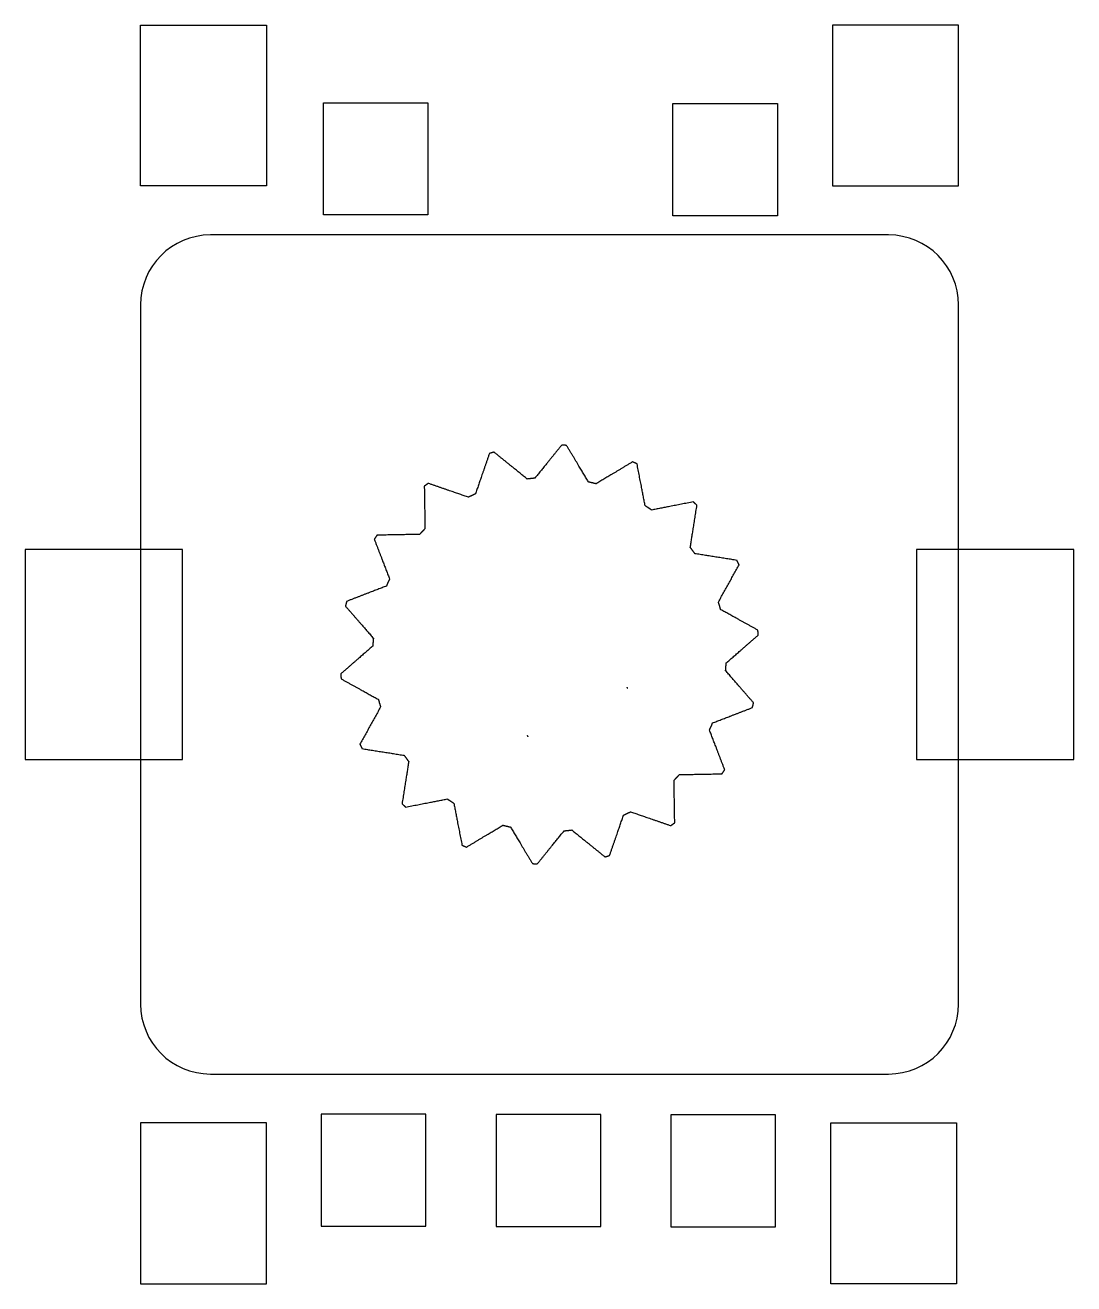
# Model space of a CAD drawing. Header units: millimetres. Extents: x 396.5 to 411.5, y -12.8 to 5.2.
import ezdxf

# ---------------------------------------------------------------- set-up
doc = ezdxf.new("R2010")
doc.units = ezdxf.units.MM
doc.linetypes.add('Hidden', pattern=[4, 2, -2])
for name, color, linetype, true_color in [('Layer 05', 232, 'Continuous', 0xd00063), ('Make2D$Hidden$Curves', 252, 'Hidden', 0x8c8c8c), ('outline', 20, 'Continuous', 0xfc3d46)]:
    doc.layers.add(name, color=color, linetype=linetype, true_color=true_color)

msp = doc.modelspace()

# ---------------------------------------------------------------- linework, layer by layer
at = {"layer": 'Layer 05'}
for points in [[(398.183, 5.178), (399.983, 5.178), (399.983, 2.878), (398.183, 2.878)], [(409.883, 5.178), (408.083, 5.178), (408.083, 2.878), (409.883, 2.878)], [(400.798, 4.066), (402.294, 4.066), (402.294, 2.463), (400.798, 2.463)], [(405.798, 4.056), (407.294, 4.056), (407.294, 2.453), (405.798, 2.453)], [(396.533, -5.322), (398.783, -5.322), (398.783, -2.322), (396.533, -2.322)], [(409.283, -5.322), (411.533, -5.322), (411.533, -2.322), (409.283, -2.322)], [(400.768, -11.998), (402.264, -11.998), (402.264, -10.395), (400.768, -10.395)], [(403.269, -12.004), (404.766, -12.004), (404.766, -10.401), (403.269, -10.401)], [(405.767, -12.008), (407.264, -12.008), (407.264, -10.405), (405.767, -10.405)], [(398.183, -12.822), (399.983, -12.822), (399.983, -10.522), (398.183, -10.522)], [(409.856, -12.822), (408.056, -12.822), (408.056, -10.522), (409.856, -10.522)]]:
    msp.add_lwpolyline(points, close=True, dxfattribs=at)
at = {"layer": 'Layer 05', "color": 9, "lineweight": -3, "true_color": 0xc0c0c0}
for points, weights in [([(404.207, -0.828, 0.4), (403.999, -1.084, 0.4), (403.824, -1.301, 0.4)], [1, 1.00658944518, 1.00091802631]), ([(404.277, -0.832, 0.4), (404.242, -0.83, 0.4), (404.207, -0.828, 0.4)], [1, 0.999931942129, 1]), ([(404.591, -1.355, 0.4), (404.448, -1.116, 0.4), (404.277, -0.832, 0.4)], [1.00091802631, 1.00658944518, 1]), ([(403.173, -0.948, 0.4), (403.065, -1.261, 0.4), (402.974, -1.525, 0.4)], [1, 1.00658944518, 1.00091802631]), ([(403.24, -0.929, 0.4), (403.206, -0.938, 0.4), (403.173, -0.948, 0.4)], [1, 0.999931942129, 1]), ([(403.713, -1.313, 0.4), (403.497, -1.137, 0.4), (403.24, -0.929, 0.4)], [1.00091802631, 1.00658944518, 1]), ([(405.221, -1.068, 0.4), (404.938, -1.238, 0.4), (404.699, -1.382, 0.4)], [1, 1.00658944518, 1.00091802631]), ([(405.285, -1.096, 0.4), (405.253, -1.082, 0.4), (405.221, -1.068, 0.4)], [1, 0.999931942129, 1]), ([(405.401, -1.695, 0.4), (405.348, -1.421, 0.4), (405.285, -1.096, 0.4)], [1.00091802631, 1.00658944518, 1]), ([(402.298, -1.375, 0.4), (402.27, -1.395, 0.4), (402.242, -1.416, 0.4)], [1, 0.999931942129, 1]), ([(402.242, -1.416, 0.4), (402.247, -1.747, 0.4), (402.252, -2.025, 0.4)], [1, 1.00658944518, 1.00091802631]), ([(402.874, -1.573, 0.4), (402.611, -1.483, 0.4), (402.298, -1.375, 0.4)], [1.00091802631, 1.00658944518, 1]), ([(403.824, -1.301, 0.4), (403.769, -1.306, 0.4), (403.713, -1.313, 0.4)], [1, 0.999759087727, 1]), ([(404.699, -1.382, 0.4), (404.645, -1.367, 0.4), (404.591, -1.355, 0.4)], [1, 0.999759087727, 1]), ([(402.974, -1.525, 0.4), (402.924, -1.548, 0.4), (402.874, -1.573, 0.4)], [1, 0.999759087727, 1]), ([(405.493, -1.757, 0.4), (405.448, -1.725, 0.4), (405.401, -1.695, 0.4)], [1, 0.999759087727, 1]), ([(406.092, -1.64, 0.4), (405.767, -1.703, 0.4), (405.493, -1.757, 0.4)], [1, 1.00658944518, 1.00091802631]), ([(406.048, -2.284, 0.4), (406.091, -2.011, 0.4), (406.142, -1.689, 0.4)], [1.00106606482, 1.00650219576, 1]), ([(406.142, -1.689, 0.4), (406.117, -1.664, 0.4), (406.092, -1.64, 0.4)], [1, 0.999931942129, 1]), ([(401.566, -2.116, 0.4), (401.546, -2.145, 0.4), (401.527, -2.174, 0.4)], [1, 0.999931942129, 1]), ([(402.175, -2.105, 0.4), (401.896, -2.11, 0.4), (401.566, -2.116, 0.4)], [1.00091802631, 1.00658944518, 1]), ([(402.252, -2.025, 0.4), (402.213, -2.064, 0.4), (402.175, -2.105, 0.4)], [1, 0.999759087727, 1]), ([(401.527, -2.174, 0.4), (401.645, -2.483, 0.4), (401.745, -2.743, 0.4)], [1, 1.00658944518, 1.00091802631]), ([(406.112, -2.381, 0.4), (406.08, -2.335, 0.4), (406.047, -2.291, 0.4)], [1, 0.999759087727, 1]), ([(406.745, -2.539, 0.4), (406.73, -2.507, 0.4), (406.714, -2.476, 0.4)], [1, 0.999931942129, 1]), ([(401.7, -2.844, 0.4), (401.439, -2.944, 0.4), (401.131, -3.063, 0.4)], [1.00091802631, 1.00658944518, 1]), ([(401.745, -2.743, 0.4), (401.721, -2.793, 0.4), (401.7, -2.844, 0.4)], [1, 0.999759087727, 1]), ([(401.131, -3.063, 0.4), (401.122, -3.096, 0.4), (401.114, -3.131, 0.4)], [1, 0.999931942129, 1]), ([(401.114, -3.131, 0.4), (401.331, -3.38, 0.4), (401.514, -3.59, 0.4)], [1, 1.00658944518, 1.00091802631]), ([(406.48, -3.179, 0.4), (406.466, -3.125, 0.4), (406.449, -3.072, 0.4)], [1, 0.999759087727, 1]), ([(407.013, -3.474, 0.4), (406.727, -3.316, 0.4), (406.486, -3.182, 0.4)], [1, 1.00650219576, 1.00106606482]), ([(401.514, -3.59, 0.4), (401.508, -3.646, 0.4), (401.506, -3.701, 0.4)], [1, 0.999759087727, 1]), ([(406.56, -3.944, 0.4), (406.77, -3.761, 0.4), (407.02, -3.544, 0.4)], [1.00091802631, 1.00658944518, 1]), ([(407.02, -3.544, 0.4), (407.017, -3.509, 0.4), (407.013, -3.474, 0.4)], [1, 0.999931942129, 1]), ([(401.506, -3.701, 0.4), (401.295, -3.884, 0.4), (401.046, -4.101, 0.4)], [1.00091802631, 1.00658944518, 1]), ([(406.552, -4.054, 0.4), (406.557, -3.999, 0.4), (406.56, -3.944, 0.4)], [1, 0.999759087727, 1]), ([(401.046, -4.101, 0.4), (401.049, -4.136, 0.4), (401.053, -4.171, 0.4)], [1, 0.999931942129, 1]), ([(406.952, -4.514, 0.4), (406.735, -4.265, 0.4), (406.552, -4.054, 0.4)], [1, 1.00658944518, 1.00091802631]), ([(401.053, -4.171, 0.4), (401.339, -4.329, 0.4), (401.58, -4.463, 0.4)], [1, 1.00650219576, 1.00106606482]), ([(401.586, -4.466, 0.4), (401.6, -4.52, 0.4), (401.617, -4.573, 0.4)], [1, 0.999759087727, 1]), ([(406.366, -4.801, 0.4), (406.626, -4.701, 0.4), (406.935, -4.582, 0.4)], [1.00091802631, 1.00658944518, 1]), ([(406.935, -4.582, 0.4), (406.944, -4.548, 0.4), (406.952, -4.514, 0.4)], [1, 0.999931942129, 1]), ([(406.321, -4.902, 0.4), (406.345, -4.852, 0.4), (406.366, -4.801, 0.4)], [1, 0.999759087727, 1]), ([(406.539, -5.471, 0.4), (406.421, -5.162, 0.4), (406.321, -4.902, 0.4)], [1, 1.00658944518, 1.00091802631]), ([(401.321, -5.106, 0.4), (401.336, -5.138, 0.4), (401.352, -5.169, 0.4)], [1, 0.999931942129, 1]), ([(402.018, -5.361, 0.4), (401.975, -5.634, 0.4), (401.924, -5.956, 0.4)], [1.00106606482, 1.00650219576, 1]), ([(401.954, -5.264, 0.4), (401.986, -5.31, 0.4), (402.019, -5.354, 0.4)], [1, 0.999759087727, 1]), ([(405.814, -5.62, 0.4), (405.853, -5.581, 0.4), (405.891, -5.54, 0.4)], [1, 0.999759087727, 1]), ([(405.891, -5.54, 0.4), (406.17, -5.535, 0.4), (406.5, -5.529, 0.4)], [1.00091802631, 1.00658944518, 1]), ([(406.5, -5.529, 0.4), (406.52, -5.5, 0.4), (406.539, -5.471, 0.4)], [1, 0.999931942129, 1]), ([(405.824, -6.229, 0.4), (405.819, -5.898, 0.4), (405.814, -5.62, 0.4)], [1, 1.00658944518, 1.00091802631]), ([(401.974, -6.005, 0.4), (402.299, -5.941, 0.4), (402.572, -5.888, 0.4)], [1, 1.00658944518, 1.00091802631]), ([(402.572, -5.888, 0.4), (402.618, -5.92, 0.4), (402.664, -5.95, 0.4)], [1, 0.999759087727, 1]), ([(401.924, -5.956, 0.4), (401.949, -5.981, 0.4), (401.974, -6.005, 0.4)], [1, 0.999931942129, 1]), ([(402.664, -5.95, 0.4), (402.718, -6.224, 0.4), (402.781, -6.549, 0.4)], [1.00091802631, 1.00658944518, 1]), ([(405.092, -6.12, 0.4), (405.142, -6.097, 0.4), (405.191, -6.072, 0.4)], [1, 0.999759087727, 1]), ([(405.191, -6.072, 0.4), (405.455, -6.162, 0.4), (405.768, -6.27, 0.4)], [1.00091802631, 1.00658944518, 1]), ([(402.845, -6.577, 0.4), (403.128, -6.407, 0.4), (403.367, -6.263, 0.4)], [1, 1.00658944518, 1.00091802631]), ([(403.367, -6.263, 0.4), (403.421, -6.278, 0.4), (403.475, -6.29, 0.4)], [1, 0.999759087727, 1]), ([(403.475, -6.29, 0.4), (403.618, -6.529, 0.4), (403.789, -6.813, 0.4)], [1.00091802631, 1.00658944518, 1]), ([(404.893, -6.696, 0.4), (405.001, -6.384, 0.4), (405.092, -6.12, 0.4)], [1, 1.00658944518, 1.00091802631]), ([(405.768, -6.27, 0.4), (405.796, -6.25, 0.4), (405.824, -6.229, 0.4)], [1, 0.999931942129, 1]), ([(403.858, -6.817, 0.4), (404.066, -6.56, 0.4), (404.242, -6.344, 0.4)], [1, 1.00658944518, 1.00091802631]), ([(404.242, -6.344, 0.4), (404.297, -6.339, 0.4), (404.352, -6.332, 0.4)], [1, 0.999759087727, 1]), ([(404.352, -6.332, 0.4), (404.569, -6.508, 0.4), (404.826, -6.716, 0.4)], [1.00091802631, 1.00658944518, 1]), ([(402.781, -6.549, 0.4), (402.812, -6.563, 0.4), (402.845, -6.577, 0.4)], [1, 0.999931942129, 1]), ([(403.789, -6.813, 0.4), (403.823, -6.815, 0.4), (403.858, -6.817, 0.4)], [1, 0.999931942129, 1]), ([(404.826, -6.716, 0.4), (404.86, -6.707, 0.4), (404.893, -6.696, 0.4)], [1, 0.999931942129, 1])]:
    msp.add_rational_spline(points, weights, degree=2, dxfattribs=at)
for points in [[(406.047, -2.291, 0.4), (406.047, -2.287, 0.4), (406.048, -2.284, 0.4)], [(406.714, -2.476, 0.4), (406.413, -2.428, 0.4), (406.112, -2.381, 0.4)], [(406.449, -3.072, 0.4), (406.597, -2.806, 0.4), (406.745, -2.539, 0.4)], [(406.486, -3.182, 0.4), (406.483, -3.181, 0.4), (406.48, -3.179, 0.4)], [(401.58, -4.463, 0.4), (401.583, -4.464, 0.4), (401.586, -4.466, 0.4)], [(401.617, -4.573, 0.4), (401.469, -4.839, 0.4), (401.321, -5.106, 0.4)], [(401.352, -5.169, 0.4), (401.653, -5.216, 0.4), (401.954, -5.264, 0.4)], [(402.019, -5.354, 0.4), (402.019, -5.358, 0.4), (402.018, -5.361, 0.4)]]:
    msp.add_open_spline(points, degree=2, dxfattribs=at)
at = {"layer": 'Make2D$Hidden$Curves', "color": 9, "lineweight": -3, "true_color": 0xc0c0c0}
for points in [[(405.139, -4.288, 0.4), (405.143, -4.297, 0.4), (405.148, -4.306, 0.4)], [(403.727, -4.998, 0.4), (403.723, -4.99, 0.4), (403.719, -4.981, 0.4)]]:
    msp.add_open_spline(points, degree=2, dxfattribs=at)
at = {"layer": 'outline'}
for points in [[(408.883, 2.178), (399.183, 2.178)], [(398.183, 1.178), (398.183, -8.822)], [(409.883, -8.822), (409.883, 1.178)], [(399.183, -9.822), (408.883, -9.822)]]:
    msp.add_lwpolyline(points, dxfattribs=at)
for centre, start, end in [((399.183, 1.178, 0.4), 90, 180), ((408.883, 1.178, 0.4), 360, 90), ((399.183, -8.822, 0.4), 180, 270), ((408.883, -8.822, 0.4), 270, 0)]:
    msp.add_arc(centre, 1, start, end, dxfattribs=at)

doc.saveas('drawing.dxf')
